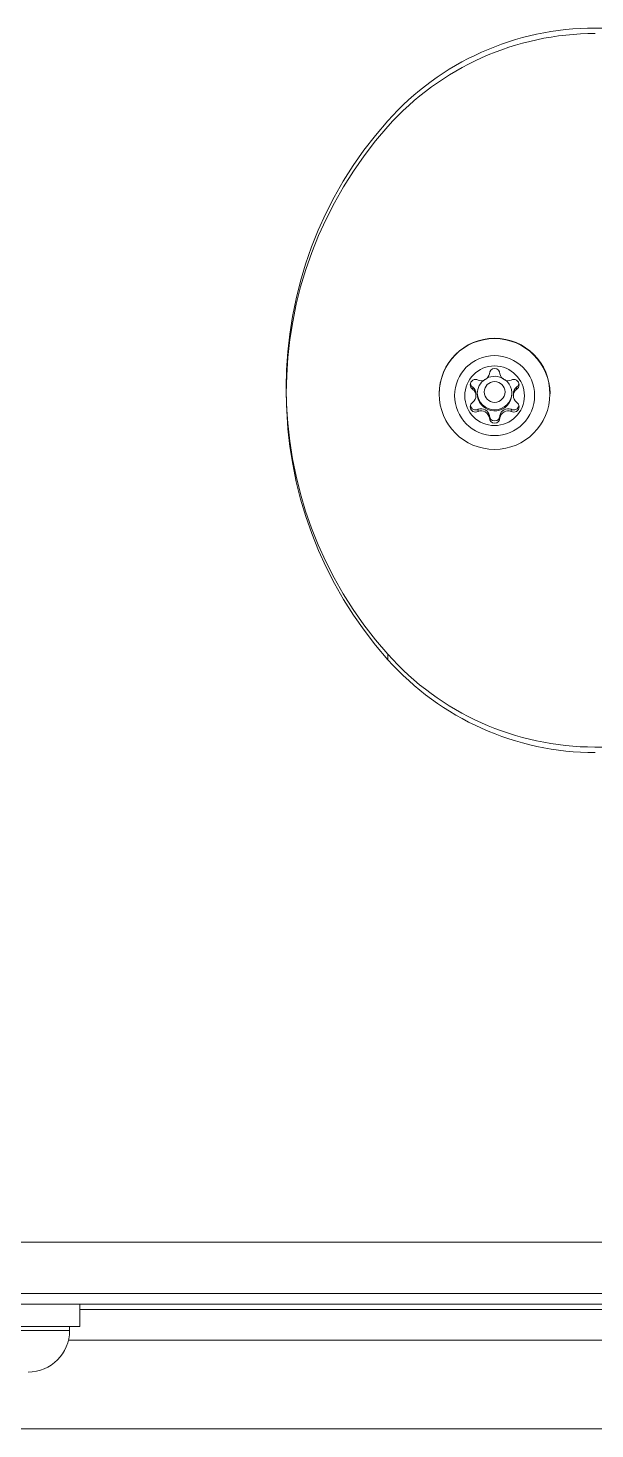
# Model space of a CAD drawing. Header units: inches. Extents: x -1 to 190, y -8 to 118.
# Drawn here: x 58.139 to 59.75, y 99.167 to 103.144 of the extents above; entities that cross this region are included whole.
import ezdxf

# ---------------------------------------------------------------- set-up
doc = ezdxf.new("R2010")
doc.units = ezdxf.units.IN
doc.layers.add('ZANO_R', color=7, linetype='Continuous', lineweight=0)

msp = doc.modelspace()

# ---------------------------------------------------------------- linework, layer by layer
at = {"layer": 'ZANO_R'}
for p, q in [((63.93079, 103.14435), (59.74988, 103.14435)), ((59.40301, 102.12462), (59.40301, 102.11844)), ((59.52668, 102.12462), (59.52668, 102.11844)), ((59.30732, 102.10639), (59.30732, 102.1053)), ((59.41168, 102.1002), (59.41168, 102.10639)), ((59.51801, 102.10639), (59.51801, 102.1002)), ((59.62237, 102.1053), (59.62237, 102.10639)), ((59.41808, 102.06211), (59.41808, 102.05593)), ((59.44977, 102.04388), (59.44977, 102.03769)), ((59.47992, 102.04388), (59.47992, 102.03769)), ((59.51161, 102.06211), (59.51161, 102.05593)), ((59.16162, 101.36479), (59.16162, 101.35089)), ((59.74988, 101.10281), (63.93079, 101.10281)), ((7.51944, 99.69668), (116.16242, 99.69668)), ((116.16242, 99.55151), (7.51944, 99.55151)), ((113.91268, 99.52108), (9.77008, 99.52108)), ((58.287, 99.45807), (58.287, 99.52108)), ((58.287, 99.50575), (60.25797, 99.50575)), ((58.287, 99.45807), (57.81442, 99.45807)), ((58.05071, 99.44625), (58.25746, 99.44625)), ((58.25746, 99.44625), (58.25746, 99.45807)), ((58.2542, 99.41869), (65.19244, 99.41869)), ((9.69024, 99.16664), (113.91268, 99.16664))]:
    msp.add_line(p, q, dxfattribs=at)
for centre, radius in [((59.46451, 102.10522), 0.15719), ((59.4646, 102.10075), 0.11365), ((59.46468, 102.10014), 0.08464), ((59.46479, 102.11101), 0.02948)]:
    msp.add_circle(centre, radius, dxfattribs=at)
for centre, radius, start, end in [((59.74963, 102.35566), 0.78869, 89.98164, 138.27164), ((59.75022, 102.34), 0.7887, 89.9817, 138.27082), ((60.00993, 102.12358), 1.13743, 138.27385, 221.72615), ((60.01052, 102.10793), 1.13743, 138.27384, 221.72616), ((59.46485, 102.10602), 0.15753, 0.13199, 179.86801), ((59.42646, 102.16657), 0.02363, 249.24401, 350.60162), ((59.46484, 102.10608), 0.04937, 58.17864, 116.94546), ((59.46485, 102.16268), 0.01507, 0.12555, 179.87445), ((59.50324, 102.16657), 0.02363, 189.39838, 290.75599), ((59.41053, 102.13147), 0.01504, 59.84415, 240.00728), ((59.41049, 102.13765), 0.01503, 191.91212, 240.13619), ((59.38817, 102.10639), 0.02351, 359.99939, 50.86659), ((59.38816, 102.1002), 0.02352, 309.14844, 50.85156), ((59.46466, 102.10636), 0.04904, 124.9071, 179.96715), ((59.4648, 102.10635), 0.04919, 179.95536, 51.97463), ((59.46485, 102.1096), 0.04923, 181.94499, 358.05501), ((59.51917, 102.13147), 0.01504, 299.99272, 120.15585), ((59.54152, 102.10639), 0.02351, 129.13341, 180.00061), ((59.54153, 102.1002), 0.02352, 129.14844, 230.85156), ((59.51919, 102.13766), 0.01505, 299.89723, 348.05447), ((59.41053, 102.06894), 0.01504, 119.99272, 300.15585), ((59.41055, 102.07519), 0.01509, 192.03613, 299.95161), ((59.51917, 102.06894), 0.01504, 239.84415, 60.00728), ((59.51915, 102.07518), 0.01509, 240.0269, 347.98537), ((59.42646, 102.04001), 0.02363, 9.4128, 110.75432), ((59.42646, 102.03383), 0.02363, 9.39838, 110.75599), ((59.46485, 102.04391), 0.01507, 180.12555, 359.87445), ((59.46485, 102.03773), 0.01507, 180.13151, 359.86849), ((59.50324, 102.04001), 0.02363, 69.24568, 170.5872), ((59.50324, 102.03383), 0.02363, 69.24401, 170.60162), ((59.74963, 101.8915), 0.7887, 221.72903, 270.01845), ((59.75023, 101.87585), 0.7887, 221.72851, 270.01821), ((58.13932, 99.44625), 0.11815, 270, 0)]:
    msp.add_arc(centre, radius, start, end, dxfattribs=at)

doc.saveas('drawing.dxf')
